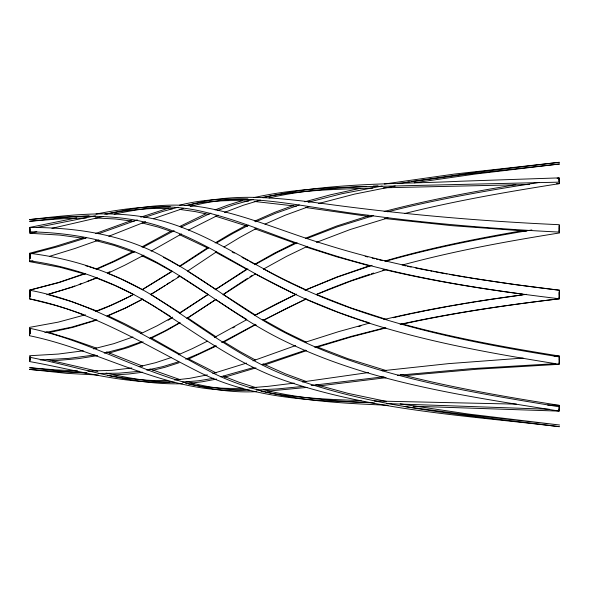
<?xml version="1.0" encoding="UTF-8"?>
<svg xmlns="http://www.w3.org/2000/svg" width="589" height="589" viewBox="0 0 589 589"><rect width="100%" height="100%" fill="white"/><g stroke="black" fill="none" stroke-linecap="round" stroke-linejoin="round"><path stroke-width="0.88" d="M559.307 294.471L559.55 290.23L515.846 284.693L476.81 278.972M559.307 229.231L559.55 225.55M559.307 359.717L559.55 356.058C506.422 347.584 453.383 337.917 401.44 323.729M29.899 296.289L30.37 292.056M559.307 181.486L559.55 179.343M559.057 409.583L559.55 405.387C506.209 396.979 452.897 387.827 400.557 374.42M29.774 260.412L29.612 261.641L60.122 267.296L85.169 274.135M30.091 257.945L30.326 256.097M29.619 334.861L30.326 329.406M29.929 231.816L29.619 233.259L59.968 235.099L85.405 238.56M29.619 360.078L30.4 356.625M215.913 299.396L187.538 318.163M177.355 277.367L178.695 276.462M208.005 294.529L182.774 311.25M223.4 294.316L234.702 286.71M188.024 270.815L216.531 251.783M215.368 289.552L246.504 269.247M216.156 299.359L186.801 318.391M222.995 294.794L254.941 274.202M179.66 266.095L207.895 247.527M171.973 280.975L173.328 280.069M179.836 276.3L150.637 294.669M208.285 294.375L179.512 312.98M215.14 289.825L247.859 268.878M235.423 286.232L238.324 284.31M166.577 284.524L169.934 282.322M238.987 283.876L247.638 278.258M180.116 266.309L208.712 247.8M170.839 271.912L142.597 289.398M163.19 286.71L165.222 285.393M172.548 271.227L142.509 289.552M162.505 287.137L156.357 291.003M179.851 313.098L182.045 311.714M249.95 276.786L252.261 275.328M224.011 246.997L239.789 237.463L256.502 228.341M215.132 242.962L229.585 234.312L246.335 225.226M155.673 291.422L150.85 294.338M180.006 322.801L167.143 330.215L151.734 338.027M216.892 242.749L233.369 233.185L248.668 225.182M168.101 320.239L171.745 318.082M172.614 317.14L157.175 325.769L140.918 333.617M254.382 264.461L274.319 253.218L294.714 243.051M179.925 322.536L163.978 331.393L149.856 338.204M254.875 264.711L277.198 252.431L297.136 242.808M263.452 269.099L286.593 256.348L307.37 246.335M232.788 327.97L234.856 326.799M151.152 251.157L181.522 233.943M142.509 299.175L124.897 308.364L108.14 315.77M246.673 319.702L214.374 337.497M143.915 255.162L124.765 265.234L107.382 273.487M256.465 314.673L260.043 312.715M255.206 324.892L224.114 341.937M142.825 299.102L126.164 307.664L106.867 315.998M188.436 230.122L218.158 215.162M254.544 315.387L277.139 303.504L296.547 294.102M260.772 312.317L295.037 294.802M170.221 231.543L141.875 246.924M254.61 324.87L221.648 342.57M263.865 320.18L285.142 309.063L306.221 298.94M263.217 320.261L303.939 299.985M174.145 230.667L142.862 247.328M128.851 296.922L132.253 295.133M133.902 294.257L119.111 301.752M179.888 226.404L205.34 214.013M207.402 341.171L192.22 348.695L178.334 354.792M133.107 251.547L113.132 261.45L96.184 268.967M216.516 345.934L188.134 359.246M134.837 251.503L114.737 261.361L96.419 269.379M181.125 227.045L210.884 213.122M215.39 345.78L198.832 353.687L185.682 359.18M127.997 297.305L110.386 305.492L95.322 311.419M254.566 221.162L274.901 212.246L293.594 205.377M264.984 224.129L285.12 215.243L308.724 206.621M118.389 302.098L108.501 306.545M107.846 272.663L109.988 271.676M255.736 221.788L275.785 213.211L299.278 204.943M304.616 299.749L306.118 299.072M304.881 290.252L336.312 277.22L370.032 265.543M305.625 289.994L338.086 276.83L372.093 265.33M305.47 238.221L336.613 226.043L368.552 215.846M316.941 294.176L330.863 288.36M316.801 294.382L351.022 281.034L386.023 269.674M224.483 212.415L243.264 205.267L260.338 200.105M306.884 238.538L337.438 226.831L373.367 215.677M316.418 242.381L350.227 229.504L387.982 217.93M92.952 279.12L96.53 277.64M107.794 306.847L101.352 309.483M143.134 341.834L128.012 347.576L109.252 353.032M97.406 277.794L72.329 287.16L46.745 294.743M90.073 280.276L92.23 279.414M132.915 336.982L113.802 343.681L93.371 348.887M331.651 288.05L349.748 281.152M215.029 209.912L227.884 205.105L242.506 200.54M145.571 221.722L108.796 236.263M141.257 341.841L123.734 348.025L104.26 353.106M87.194 281.417L89.359 280.57M96.979 311.176L100.631 309.77M217.15 210.604L233.921 204.714L253.093 199.465M153.412 218.688L183.37 208.381M85.53 273.657L58.635 282.676L29.619 290.163L30.37 296.944M84.691 273.561L59.106 282.315L29.45 290.156L30.179 296.937M98.886 240.017L74.884 248.499L49.741 256.267M171.414 357.486L155.687 362.669L139.225 366.66M79.191 284.428L81.282 283.655M131.259 220.588L95.536 233.531M350.536 280.865L357.656 278.347M97.001 319.996L72.903 327.374L48.35 332.748M252.909 360.858L295.597 345.574M140.778 217.164L168.285 208.204M137.318 219.888L98.643 233.7M179.078 362.743L165.001 367.293L152.86 370.312M178.739 361.734L162.579 366.689L146.816 370.135M246.555 363.089L212.798 373.544M143.79 217.628L162.881 211.414L178.121 207.232M71.924 286.983L74.847 285.974M358.443 278.067L366.52 275.328M264.755 364.93L306.398 350.691M96.279 319.879L71.622 327.131L44.882 332.623M305.242 342.261L338.653 331.629L369.73 323.044M71.195 287.233L60.903 290.546M262.149 364.746L305.743 350.131M255.972 367.882L224.306 377.291M83.226 237.735L54.998 246.504L29.45 253.285L30.135 258.748M86.45 237.846L58.304 246.577L29.619 254.139L30.091 257.776M367.308 275.07L369.656 274.297M371.247 273.782L373.654 273.009M317.331 347.127L350.794 337.041L385.905 327.94M253.697 367.499L220.684 376.791M85.412 314.784L58.149 322.154L29.619 327.359L30.37 333.271M314.725 347.238L351.383 336.348L384.956 327.771M382.482 270.248L384.889 269.519M318.487 203.551L354.482 194.12L395.263 185.977M304.771 201.799L330.731 194.738L360.166 188.355M57.207 291.658L60.159 290.775M384.676 261.082C430.066 247.851 476.494 238.597 523.054 230.608M308.238 202.226L341.73 193.759L382.151 186.028M56.463 291.879L49.042 293.985M385.699 261.273C433.644 247.557 482.685 238.133 531.838 229.96M358.259 326.571L360.902 325.85M402.125 265.087C453.847 251.002 506.65 241.38 559.55 232.942L559.057 225.624M188.583 205.193C233.104 192.073 279.974 198.051 325.15 203.831C402.847 214.389 481.029 221.199 559.366 224.703L558.88 232.073C495.187 228.834 431.531 223.864 368.316 215.213C305.912 208.226 241.946 189.312 179.336 205.267M190.225 206.467C209.021 201.379 228.495 198.913 247.954 198.898M384.131 211.525C427.474 200.083 471.612 191.977 515.817 184.688M263.062 197.698L264.726 197.271M30.562 261.42L32.969 260.802M387.65 211.841C437.634 199.045 488.546 190.35 539.487 182.384M404.672 213.527C455.702 200.709 507.608 191.793 559.55 183.613L559.057 179.417M265.565 197.065C329.303 182.347 395.3 184.401 460.237 181.243L559.366 177.878L558.88 182.163L407.352 185.668C356.154 187.169 304.285 186.293 254.028 197.58M383.807 319.555C430.861 308.305 478.688 300.618 526.632 294.316M207.35 374.884L189.665 378.337L174.616 380.03M393.224 317.714L399.74 316.227M269.011 197.933C300.824 190.549 333.521 188.215 366.049 186.411M51.942 228.326L103.252 216.487M400.63 316.028L402.412 315.63M106.683 214.043C140.234 206.364 175.308 201.526 209.434 208.447C249.611 216.399 287.292 233.097 326.424 244.744C402.125 268.459 480.786 280.762 559.366 290.23L558.88 298.711C478.209 288.978 397.354 276.374 319.96 250.899C279.856 238.317 241.49 220.183 200.341 211.053C165.884 203.264 130.206 207.313 95.955 214.079M403.303 315.424L410.445 313.871M400.086 324.325C452.705 312.781 506.084 305.117 559.55 298.77L559.16 291.982M36.82 231.705L30.562 233.06L30.245 231.683M403.671 323.869C455.054 312.612 507.166 305.043 559.366 298.77L559.263 297.077M216.656 379.088L202.218 381.768L190.814 383.144M411.336 313.687L413.125 313.304M185.012 205.635C205.841 201.018 227.325 199.789 248.587 201.07M414.015 313.112L424.757 310.911M114.119 214.146C132.635 210.295 151.402 207.151 170.354 206.776M76.754 217.864L29.45 227.457L30.208 230.91M425.656 310.727L431.038 309.667M213.814 378.263L198.898 380.722L182.568 382.106M36.768 227.531L95.403 215.839M262.488 197.411C298.829 190.254 335.98 189.224 372.889 188.068M97.649 355.587L78.175 358.672L52.303 360.895M431.936 309.49L446.329 306.788M447.228 306.626L449.93 306.14M95.109 354.909L68.722 358.392L40.229 359.938M450.835 305.978L453.537 305.5M104.783 214.131C127.033 210.207 149.672 207.35 172.305 208.815M454.443 305.345L459.854 304.403M460.753 304.248L463.462 303.791M384.286 184.026L454.583 174.042L559.359 162.306L475.978 172.26L411.475 181.545M407.625 182.185L409.178 181.92M83.358 350.801L58.304 354.055L29.619 355.741L30.4 359.356M464.368 303.637L467.077 303.18M467.983 303.033L470.692 302.584M471.598 302.437L474.314 301.995M414.325 182.774L475.294 174.049L559.55 163.992L465.258 174.425L398.112 183.466M475.22 301.848L489.702 299.58M131.877 367.985L111.696 370.334L87.871 371.114M142.707 372.233L128.697 374.022L113.633 374.957M490.615 299.448L522.384 294.912M557.084 178.224L558.88 177.959M302.385 381.959L368.67 372.513M294.154 383.115L268.488 386.296L249.5 387.871M139.541 371.284L118.764 373.19L98.172 373.433M319.054 385.935L386.023 377.689M382.128 370.783L448.56 363.634L523.187 358.06M311.154 385.493L384.057 376.739M306.972 387.407L267.369 391.155M302.893 386.443L277.839 388.88L256.355 390.014M397.523 375.281L471.568 368.655L555.464 363.641M404.356 375.686L477.775 369.163L559.366 364.296L559.263 362.824M247.505 389.624C170.331 396.139 102.884 350.72 29.45 335.715L30.363 328.426C107.257 344.484 175.743 396.058 256.694 391.626M554.161 356.33L559.057 356.08L559.55 363.45M373.22 186.043L378.013 185.815M169.846 381.974C122.181 383.991 75.922 369.833 29.45 361.543L30.363 357.398C80.73 367.256 130.419 385.412 182.362 383.719M89.057 215.861L62.883 217.68L29.619 221.28L60.078 218.85L86.406 217.901M242.867 388.195C224.645 388.931 206.319 387.731 188.443 384.072M556.583 183.702L559.057 183.628M167.74 380.42C147.5 381.23 127.305 378.749 107.397 375.326M529.364 184.512L383.24 187.81M87.047 372.756L59.938 371.828L29.45 369.406L66.748 373.345L98.267 375.06M249.405 390.102C228.031 390.227 206.651 387.348 186.117 381.414M174.322 382.276C151.292 382.268 128.535 378.042 106.116 373.139M95.168 217.937L115.842 219.005L134.101 221.39M516.413 404.135L374.258 400.969M547.623 405.026L559.057 405.372L559.55 409.657M366.159 402.39C309.954 400.918 251.739 397.877 200.312 372.712C144.887 344.896 91.288 310.823 29.45 298.844L30.363 290.37C97.023 302.856 153.354 341.878 212.32 372.682C266.655 399.887 328.529 402.677 388.063 405.269M77.689 370.952L55.432 369.855L29.619 367.72L62.787 371.313L86.502 373.014M361.042 400.579C328.986 399.467 296.768 398.09 265.183 392.112M413.103 406.211L559.366 411.122L559.123 408.98M549.625 409.289L386.443 403.568M374.611 403.023C337.342 401.087 299.757 398.871 263.438 389.697M526.448 231.138L451.792 225.661L384.529 218.519M254.161 201.431L296.385 206.194M180.028 209.441L195.32 211.606L209.051 214.521M371.099 216.804L305.374 207.468M522.605 294.154C476.221 287.969 429.955 280.445 384.411 269.585M404.253 406.469L469.278 415.054L559.55 425.008L468.203 414.023L400.211 403.877M473.225 278.406L475.934 278.833M469.602 277.817L472.319 278.258M465.987 277.228L468.697 277.669M462.372 276.631L465.082 277.08M461.474 276.477L449.297 274.378M447.044 273.981L436.243 272.008M386.281 401.389L348.047 393.364L315.932 384.632M433.629 271.522L435.374 271.846M430.544 270.933L432.024 271.212M429.064 270.646L418.315 268.525M260.986 391.28L264.343 391.95M415.628 267.973L417.417 268.341M407.595 266.302L411.159 267.053M185.697 383.505L187.074 383.792M404.025 265.536L405.814 265.919M142.074 222.936L158.529 227.17L172.062 231.757M95.411 240.555L114.251 245.451L134.115 252.49M47.26 359.614L97.796 371.291M29.619 298.837L54.814 305.212M379.353 259.889L382.607 260.669M376.415 259.167L377.88 259.528M372.16 258.115L374.795 258.77M370.002 266.022L336.901 256.856L306.243 247.085M365.136 256.325L367.772 257.003M47.746 294.522L71.372 301.516L96.706 310.918M215.162 216.075L247.689 226.301M386.59 370.687L347.849 358.686L316.727 346.744M256.782 387.915L238.81 382.18L223.511 376.172M46.56 331.835L71.858 339.507L96.648 348.151M55.557 305.426L66.483 308.732M386.863 319.584L350.919 307.937L316.565 294.515M85.884 265.786L88.011 266.427M179.925 379.574L149.856 368.95M89.587 266.927L91.95 267.678M364.606 321.314L368.758 322.632M360.652 320.033L363.811 321.057M67.242 308.975L70.275 309.961M357.405 318.958L359.842 319.761M92.694 267.929L95.69 268.923M71.011 310.204L73.198 310.94M356.595 318.686L345.404 314.82M306.398 381.554L285.385 373.809L262.988 363.825M73.934 311.183L76.842 312.192M296.348 243.691L254.801 228.812M77.571 312.45L80.384 313.451M340.641 313.105L344.609 314.533M95.661 277.706L114.995 285.51L132.392 293.94M337.468 311.927L339.846 312.811M81.083 313.701L83.329 314.526M336.672 311.633L305.293 298.851M106.535 351.869L142.7 366.152M108.317 273.576L109.782 274.157M110.511 274.445L114.119 275.939M179.593 234.731L208.138 248.212M114.848 276.248L120.649 278.796M306.641 290.171L289.206 282.013M107.345 315.49L124.809 323.788L141.839 332.704M141.868 255.795L157.072 263.165L171.892 271.419M306.066 342.076L285.665 332.181L262.687 319.459M121.378 279.112L142.707 289.847M216.318 373.006L187.626 358.436M295.383 294.345L254.639 273.649M289.118 281.932C246.85 261.7 207.991 233.472 162.343 220.971C118.926 209.191 73.441 214.521 29.45 219.594C73.316 215.53 118.86 212.563 161.334 226.743C205.686 241.556 243.802 269.593 285.709 289.67C370.915 332.189 465.671 349.27 558.88 364.216L559.366 356.897C457.638 340.648 354.423 319.658 263.541 268.915M255.398 359.997L240.386 351.795L223.71 341.723M163.536 257.386L167.379 259.403M232.169 251.996L234.275 253.13M255.56 264.645L249.795 261.538M215.478 252.092L246.136 268.989M242.02 257.319L244.855 258.858M245.569 259.241L248.374 260.765M168.137 259.815L170.42 261.06M141.323 298.77L150.188 303.865M150.534 337.504L179.925 354.158M171.178 261.472L178.754 265.786M254.698 324.171L256.274 325.091M150.372 294.191L180.33 312.995M150.894 304.285L157.219 308.113M255.707 315.27L223.71 294.699M246.806 319.466L239.598 315.012M187.795 271.242L216.215 289.7M179.306 275.88L208.477 294.736M158.618 308.967L162.785 311.566M235.703 312.56L238.943 314.607M163.477 312.001L170.287 316.337M231.168 309.659L235.055 312.148M230.52 309.24L215.729 299.551M216.273 336.967L187.729 317.942M29.619 228.922L29.929 230.306M29.45 357.199L30.208 360.807M29.45 328.191L30.135 333.742M558.961 178.658L559.123 180.05M559.241 230.27L559.366 232.103M559.366 406.852L558.88 411.041C465.148 395.918 368.766 382.703 282.727 340.133C239.303 318.921 201.961 287.668 159.921 264.115C120.399 241.446 74.589 232.714 29.45 231.801L30.363 227.464C75.156 227.464 121.025 234.083 160.944 255.508C205.473 278.972 243.956 312.391 289.14 334.78C373.168 377.24 467.489 391.501 559.366 406.852M30.363 253.41L29.45 260.809C75.731 267.045 120.244 284.053 159.258 309.652C199.399 335.649 238.589 364.488 284.192 380.384C372.727 410.658 467.143 415.532 559.366 426.694C468.115 415.002 374.471 408.899 287.646 376.231C241.063 358.465 201.747 327.175 160.252 300.427C121.312 274.945 76.511 259.035 30.363 253.41"/></g></svg>
